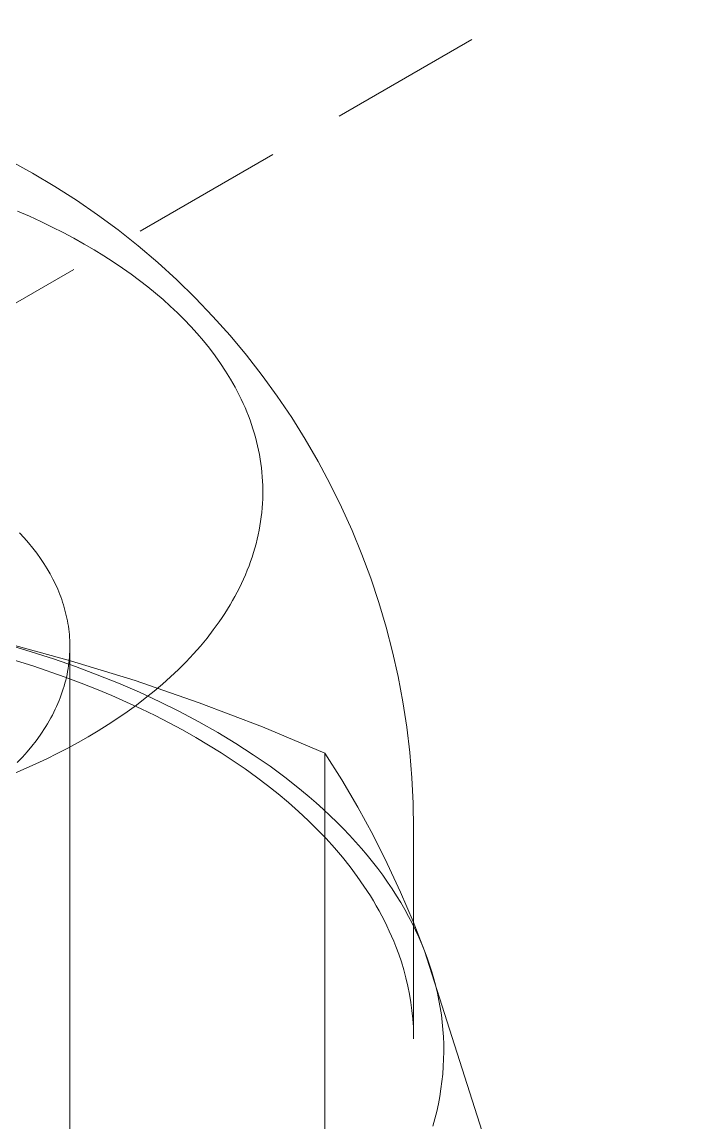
# Model space of a CAD drawing. Header units: millimetres. Extents: x -111 to 4919, y -143 to 3304.
# Drawn here: x 4657.86 to 4663.41, y 1568.42 to 1577.54 of the extents above; entities that cross this region are included whole.
import ezdxf

# ---------------------------------------------------------------- set-up
doc = ezdxf.new("R2010")
doc.units = ezdxf.units.MM
doc.linetypes.add('HIDDEN', pattern=[1.905, 1.27, -0.635])
doc.layers.add('ZANO_R', color=7, linetype='Continuous', lineweight=0)
doc.layers.add('ZANO_R_przerywana', color=7, linetype='HIDDEN', lineweight=0)

msp = doc.modelspace()

# ---------------------------------------------------------------- linework, layer by layer
at = {"layer": 'ZANO_R'}
for p, q in [((4660.3189, 1573.9001), (4660.4193, 1573.7125)), ((4659.8555, 1573.7742), (4659.8579, 1573.7374)), ((4659.8579, 1573.7374), (4659.8594, 1573.7005)), ((4659.8594, 1573.7005), (4659.8601, 1573.6635)), ((4659.8601, 1573.6635), (4659.86, 1573.6266)), ((4660.4193, 1573.7125), (4660.5133, 1573.5216)), ((4659.859, 1573.5895), (4659.8573, 1573.5524)), ((4659.86, 1573.6266), (4659.859, 1573.5895)), ((4659.8513, 1573.4782), (4659.847, 1573.4411)), ((4659.8547, 1573.5154), (4659.8513, 1573.4782)), ((4659.8573, 1573.5524), (4659.8547, 1573.5154)), ((4660.5133, 1573.5216), (4660.6008, 1573.3276)), ((4659.8419, 1573.404), (4659.836, 1573.3669)), ((4659.847, 1573.4411), (4659.8419, 1573.404)), ((4657.8815, 1573.2671), (4657.8429, 1573.309)), ((4659.8216, 1573.2928), (4659.8132, 1573.2558)), ((4659.8292, 1573.3299), (4659.8216, 1573.2928)), ((4659.836, 1573.3669), (4659.8292, 1573.3299)), ((4660.6008, 1573.3276), (4660.6816, 1573.1308)), ((4657.9181, 1573.2249), (4657.8815, 1573.2671)), ((4657.9527, 1573.1825), (4657.9181, 1573.2249)), ((4659.804, 1573.2189), (4659.7939, 1573.182)), ((4659.8132, 1573.2558), (4659.804, 1573.2189)), ((4657.9853, 1573.14), (4657.9527, 1573.1825)), ((4658.0159, 1573.0973), (4657.9853, 1573.14)), ((4659.7712, 1573.1084), (4659.7587, 1573.0717)), ((4659.783, 1573.1451), (4659.7712, 1573.1084)), ((4659.7939, 1573.182), (4659.783, 1573.1451)), ((4660.6816, 1573.1308), (4660.7552, 1572.9324)), ((4658.0446, 1573.0546), (4658.0159, 1573.0973)), ((4658.0713, 1573.0118), (4658.0446, 1573.0546)), ((4659.7453, 1573.0352), (4659.7311, 1572.9987)), ((4659.7587, 1573.0717), (4659.7453, 1573.0352)), ((4658.0962, 1572.9691), (4658.0713, 1573.0118)), ((4658.1191, 1572.9264), (4658.0962, 1572.9691)), ((4658.1402, 1572.8837), (4658.1191, 1572.9264)), ((4659.7003, 1572.9262), (4659.6836, 1572.8901)), ((4659.7161, 1572.9624), (4659.7003, 1572.9262)), ((4659.7311, 1572.9987), (4659.7161, 1572.9624)), ((4660.7552, 1572.9324), (4660.8222, 1572.7316)), ((4658.1594, 1572.8412), (4658.1402, 1572.8837)), ((4658.1768, 1572.7988), (4658.1594, 1572.8412)), ((4659.6662, 1572.8542), (4659.648, 1572.8184)), ((4659.6836, 1572.8901), (4659.6662, 1572.8542)), ((4658.1849, 1572.7775), (4658.1768, 1572.7988)), ((4658.1926, 1572.7562), (4658.1849, 1572.7775)), ((4658.1999, 1572.7346), (4658.1926, 1572.7562)), ((4659.6092, 1572.7473), (4659.5886, 1572.712)), ((4659.629, 1572.7828), (4659.6092, 1572.7473)), ((4659.648, 1572.8184), (4659.629, 1572.7828)), ((4658.2069, 1572.713), (4658.1999, 1572.7346)), ((4658.2134, 1572.6912), (4658.2069, 1572.713)), ((4658.2196, 1572.6692), (4658.2134, 1572.6912)), ((4658.2253, 1572.6472), (4658.2196, 1572.6692)), ((4659.5673, 1572.6769), (4659.5452, 1572.642)), ((4659.5886, 1572.712), (4659.5673, 1572.6769)), ((4660.8222, 1572.7316), (4660.8822, 1572.5287)), ((4658.2306, 1572.625), (4658.2253, 1572.6472)), ((4658.2355, 1572.6026), (4658.2306, 1572.625)), ((4658.24, 1572.5802), (4658.2355, 1572.6026)), ((4658.244, 1572.5576), (4658.24, 1572.5802)), ((4659.4988, 1572.5728), (4659.4494, 1572.5045)), ((4659.5224, 1572.6073), (4659.4988, 1572.5728)), ((4659.5452, 1572.642), (4659.5224, 1572.6073)), ((4658.2477, 1572.5349), (4658.244, 1572.5576)), ((4658.2508, 1572.5121), (4658.2477, 1572.5349)), ((4658.2535, 1572.4892), (4658.2508, 1572.5121)), ((4658.2558, 1572.4662), (4658.2535, 1572.4892)), ((4659.4494, 1572.5045), (4659.3971, 1572.4371)), ((4660.8822, 1572.5287), (4660.9354, 1572.3239)), ((4657.7251, 1572.3971), (4658.2664, 1572.2495)), ((4657.9391, 1572.3242), (4657.7516, 1572.3802)), ((4658.2576, 1572.4431), (4658.2558, 1572.4662)), ((4658.2589, 1572.4199), (4658.2576, 1572.4431)), ((4658.2598, 1572.3966), (4658.2589, 1572.4199)), ((4658.2601, 1572.3732), (4658.2598, 1572.3966)), ((4659.3971, 1572.4371), (4659.3421, 1572.3707)), ((4657.9538, 1572.2059), (4657.6795, 1572.2902)), ((4658.1245, 1572.2644), (4657.9391, 1572.3242)), ((4658.2567, 1572.2789), (4658.2583, 1572.3026)), ((4658.2583, 1572.3026), (4658.2594, 1572.3262)), ((4658.2594, 1572.3262), (4658.26, 1572.3498)), ((4658.26, 1572.3498), (4658.2601, 1572.3732)), ((4658.2601, 1572.3498), (4658.2601, 1564.0757)), ((4659.2843, 1572.3054), (4659.2239, 1572.2411)), ((4659.3421, 1572.3707), (4659.2843, 1572.3054)), ((4660.9354, 1572.3239), (4660.9816, 1572.1174)), ((4658.2217, 1572.1135), (4657.9538, 1572.2059)), ((4658.3072, 1572.2008), (4658.1245, 1572.2644)), ((4658.2453, 1572.1836), (4658.2489, 1572.2075)), ((4658.2489, 1572.2075), (4658.252, 1572.2314)), ((4658.252, 1572.2314), (4658.2546, 1572.2552)), ((4658.2546, 1572.2552), (4658.2567, 1572.2789)), ((4658.2664, 1572.2495), (4658.8027, 1572.0843)), ((4658.487, 1572.1334), (4658.3072, 1572.2008)), ((4659.2239, 1572.2411), (4659.1609, 1572.178)), ((4658.3526, 1572.0644), (4658.2217, 1572.1135)), ((4658.2256, 1572.0876), (4658.2313, 1572.1117)), ((4658.2313, 1572.1117), (4658.2365, 1572.1357)), ((4658.2365, 1572.1357), (4658.2412, 1572.1597)), ((4658.2412, 1572.1597), (4658.2453, 1572.1836)), ((4658.6635, 1572.0624), (4658.487, 1572.1334)), ((4659.0955, 1572.1161), (4659.0277, 1572.0554)), ((4659.1609, 1572.178), (4659.0955, 1572.1161)), ((4660.9816, 1572.1174), (4661.0208, 1571.9094)), ((4658.1974, 1571.9913), (4658.2052, 1572.0154)), ((4658.2052, 1572.0154), (4658.2125, 1572.0395)), ((4658.2125, 1572.0395), (4658.2193, 1572.0636)), ((4658.2193, 1572.0636), (4658.2256, 1572.0876)), ((4658.481, 1572.0136), (4658.3526, 1572.0644)), ((4658.6067, 1571.9612), (4658.481, 1572.0136)), ((4658.8364, 1571.9879), (4658.6635, 1572.0624)), ((4658.8027, 1572.0843), (4659.3333, 1571.9016)), ((4659.0277, 1572.0554), (4658.9577, 1571.9961)), ((4658.1705, 1571.9191), (4658.18, 1571.9432)), ((4658.18, 1571.9432), (4658.189, 1571.9672)), ((4658.189, 1571.9672), (4658.1974, 1571.9913)), ((4658.7298, 1571.9071), (4658.6067, 1571.9612)), ((4658.8855, 1571.938), (4658.8113, 1571.8813)), ((4659.0054, 1571.9098), (4658.8364, 1571.9879)), ((4658.9577, 1571.9961), (4658.8855, 1571.938)), ((4658.1271, 1571.8231), (4658.1388, 1571.847)), ((4658.1388, 1571.847), (4658.1499, 1571.871)), ((4658.1499, 1571.871), (4658.1605, 1571.895)), ((4658.1605, 1571.895), (4658.1705, 1571.9191)), ((4658.8502, 1571.8515), (4658.7298, 1571.9071)), ((4658.8113, 1571.8813), (4658.7351, 1571.826)), ((4658.9679, 1571.7944), (4658.8502, 1571.8515)), ((4659.1702, 1571.8283), (4659.0054, 1571.9098)), ((4659.3333, 1571.9016), (4659.8576, 1571.7016)), ((4661.0208, 1571.9094), (4661.0529, 1571.7002)), ((4658.0749, 1571.7278), (4658.0888, 1571.7515)), ((4658.0888, 1571.7515), (4658.1021, 1571.7753)), ((4658.1021, 1571.7753), (4658.1149, 1571.7992)), ((4658.1149, 1571.7992), (4658.1271, 1571.8231)), ((4658.657, 1571.7721), (4658.5772, 1571.7196)), ((4658.7351, 1571.826), (4658.657, 1571.7721)), ((4659.0828, 1571.7357), (4658.9679, 1571.7944)), ((4659.3305, 1571.7435), (4659.1702, 1571.8283)), ((4659.4859, 1571.6556), (4659.3305, 1571.7435)), ((4658.014, 1571.6336), (4658.0301, 1571.657)), ((4658.0301, 1571.657), (4658.0456, 1571.6805)), ((4658.0456, 1571.6805), (4658.0605, 1571.7041)), ((4658.0605, 1571.7041), (4658.0749, 1571.7278)), ((4658.4958, 1571.6686), (4658.4129, 1571.6191)), ((4658.5772, 1571.7196), (4658.4958, 1571.6686)), ((4659.195, 1571.6755), (4659.0828, 1571.7357)), ((4659.3043, 1571.6139), (4659.195, 1571.6755)), ((4659.6362, 1571.5647), (4659.4859, 1571.6556)), ((4659.8576, 1571.7016), (4660.375, 1571.4845)), ((4661.0529, 1571.7002), (4661.0779, 1571.4901)), ((4657.9445, 1571.5409), (4657.9804, 1571.587)), ((4657.9804, 1571.587), (4658.014, 1571.6336)), ((4658.3285, 1571.5711), (4658.2429, 1571.5245)), ((4658.4129, 1571.6191), (4658.3285, 1571.5711)), ((4659.4108, 1571.5509), (4659.3043, 1571.6139)), ((4659.7811, 1571.471), (4659.6362, 1571.5647)), ((4657.8666, 1571.4501), (4657.9066, 1571.4952)), ((4657.9066, 1571.4952), (4657.9445, 1571.5409)), ((4658.156, 1571.4795), (4658.068, 1571.436)), ((4658.2429, 1571.5245), (4658.156, 1571.4795)), ((4659.5143, 1571.4866), (4659.4108, 1571.5509)), ((4659.615, 1571.4209), (4659.5143, 1571.4866)), ((4659.9205, 1571.3745), (4659.7811, 1571.471)), ((4660.375, 1571.4845), (4660.375, 1567.1253)), ((4660.375, 1571.4845), (4660.515, 1571.2621)), ((4661.0779, 1571.4901), (4661.0958, 1571.2792)), ((4657.9791, 1571.3941), (4657.7986, 1571.3147)), ((4657.8245, 1571.4055), (4657.8666, 1571.4501)), ((4658.068, 1571.436), (4657.9791, 1571.3941)), ((4659.7127, 1571.3539), (4659.615, 1571.4209)), ((4659.8075, 1571.2857), (4659.7127, 1571.3539)), ((4659.8992, 1571.2162), (4659.8075, 1571.2857)), ((4660.054, 1571.2755), (4659.9205, 1571.3745)), ((4659.9878, 1571.1456), (4659.8992, 1571.2162)), ((4660.1816, 1571.1742), (4660.054, 1571.2755)), ((4660.515, 1571.2621), (4660.6478, 1571.0354)), ((4661.0958, 1571.2792), (4661.1066, 1571.0679)), ((4660.0733, 1571.0738), (4659.9878, 1571.1456)), ((4660.243, 1571.1227), (4660.1816, 1571.1742)), ((4660.3029, 1571.0707), (4660.243, 1571.1227)), ((4660.1558, 1571.0008), (4660.0733, 1571.0738)), ((4660.3612, 1571.0182), (4660.3029, 1571.0707)), ((4660.4179, 1570.9652), (4660.3612, 1571.0182)), ((4660.6478, 1571.0354), (4660.7734, 1570.8046)), ((4661.1066, 1571.0679), (4661.1101, 1570.8563)), ((4660.235, 1570.9268), (4660.1558, 1571.0008)), ((4660.3111, 1570.8518), (4660.235, 1570.9268)), ((4660.473, 1570.9118), (4660.4179, 1570.9652)), ((4660.3839, 1570.7757), (4660.3111, 1570.8518)), ((4660.5264, 1570.858), (4660.473, 1570.9118)), ((4660.5782, 1570.8037), (4660.5264, 1570.858)), ((4661.1101, 1570.8563), (4661.1101, 1569.1172)), ((4660.4535, 1570.6987), (4660.3839, 1570.7757)), ((4660.6283, 1570.7491), (4660.5782, 1570.8037)), ((4660.6768, 1570.6942), (4660.6283, 1570.7491)), ((4660.7734, 1570.8046), (4660.8916, 1570.5699)), ((4660.5198, 1570.6207), (4660.4535, 1570.6987)), ((4660.7236, 1570.6389), (4660.6768, 1570.6942)), ((4660.5827, 1570.5419), (4660.5198, 1570.6207)), ((4660.7686, 1570.5833), (4660.7236, 1570.6389)), ((4660.812, 1570.5275), (4660.7686, 1570.5833)), ((4660.8916, 1570.5699), (4661.0023, 1570.3315)), ((4660.6423, 1570.4621), (4660.5827, 1570.5419)), ((4660.8538, 1570.4714), (4660.812, 1570.5275)), ((4660.8938, 1570.4151), (4660.8538, 1570.4714)), ((4660.6985, 1570.3816), (4660.6423, 1570.4621)), ((4660.7512, 1570.3002), (4660.6985, 1570.3816)), ((4660.9321, 1570.3585), (4660.8938, 1570.4151)), ((4660.7763, 1570.2592), (4660.7512, 1570.3002)), ((4660.9687, 1570.3018), (4660.9321, 1570.3585)), ((4661.0036, 1570.245), (4660.9687, 1570.3018)), ((4661.0023, 1570.3315), (4661.1054, 1570.0898)), ((4660.8005, 1570.2181), (4660.7763, 1570.2592)), ((4660.8238, 1570.1768), (4660.8005, 1570.2181)), ((4661.0368, 1570.188), (4661.0036, 1570.245)), ((4660.8463, 1570.1353), (4660.8238, 1570.1768)), ((4660.8678, 1570.0936), (4660.8463, 1570.1353)), ((4661.0683, 1570.131), (4661.0368, 1570.188)), ((4661.0982, 1570.0738), (4661.0683, 1570.131)), ((4660.8885, 1570.0517), (4660.8678, 1570.0936)), ((4660.9083, 1570.0097), (4660.8885, 1570.0517)), ((4660.9272, 1569.9676), (4660.9083, 1570.0097)), ((4661.1263, 1570.0166), (4661.0982, 1570.0738)), ((4661.1054, 1570.0898), (4661.2008, 1569.845)), ((4661.1528, 1569.9594), (4661.1263, 1570.0166)), ((4660.9452, 1569.9252), (4660.9272, 1569.9676)), ((4660.9622, 1569.8828), (4660.9452, 1569.9252)), ((4661.1777, 1569.9022), (4661.1528, 1569.9594)), ((4660.9865, 1569.8184), (4660.9622, 1569.8828)), ((4661.2008, 1569.845), (4661.1777, 1569.9022)), ((4661.2008, 1569.845), (4662.0266, 1567.2574)), ((4661.2224, 1569.7876), (4661.2008, 1569.845)), ((4661.0087, 1569.7533), (4660.9865, 1569.8184)), ((4661.0288, 1569.6874), (4661.0087, 1569.7533)), ((4661.2426, 1569.7297), (4661.2224, 1569.7876)), ((4661.0466, 1569.621), (4661.0288, 1569.6874)), ((4661.2612, 1569.6715), (4661.2426, 1569.7297)), ((4661.2783, 1569.6128), (4661.2612, 1569.6715)), ((4661.0624, 1569.554), (4661.0466, 1569.621)), ((4661.0759, 1569.4865), (4661.0624, 1569.554)), ((4661.2938, 1569.5538), (4661.2783, 1569.6128)), ((4661.3078, 1569.4945), (4661.2938, 1569.5538)), ((4661.0872, 1569.4187), (4661.0759, 1569.4865)), ((4661.3202, 1569.4348), (4661.3078, 1569.4945)), ((4661.0963, 1569.3505), (4661.0872, 1569.4187)), ((4661.3309, 1569.3748), (4661.3202, 1569.4348)), ((4661.34, 1569.3145), (4661.3309, 1569.3748)), ((4661.1032, 1569.282), (4661.0963, 1569.3505)), ((4661.1078, 1569.2134), (4661.1032, 1569.282)), ((4661.3474, 1569.254), (4661.34, 1569.3145)), ((4661.3532, 1569.1932), (4661.3474, 1569.254)), ((4661.3572, 1569.1322), (4661.3532, 1569.1932)), ((4661.3595, 1569.071), (4661.3572, 1569.1322)), ((4661.359, 1568.9481), (4661.3601, 1569.0096)), ((4661.3601, 1569.0096), (4661.3595, 1569.071)), ((4661.3561, 1568.8865), (4661.359, 1568.9481)), ((4661.345, 1568.7629), (4661.3514, 1568.8247)), ((4661.3514, 1568.8247), (4661.3561, 1568.8865)), ((4661.3367, 1568.701), (4661.345, 1568.7629)), ((4661.3149, 1568.5772), (4661.3267, 1568.6391)), ((4661.3267, 1568.6391), (4661.3367, 1568.701)), ((4661.3013, 1568.5154), (4661.3149, 1568.5772)), ((4661.2859, 1568.4536), (4661.3013, 1568.5154)), ((4661.2687, 1568.3918), (4661.2859, 1568.4536))]:
    msp.add_line(p, q, dxfattribs=at)
at = {"layer": 'ZANO_R_przerywana'}
for p, q in [((4368.4819, 1408.1694), (4672.5378, 1583.7161)), ((4657.7647, 1576.3904), (4657.9514, 1576.2883)), ((4657.9514, 1576.2883), (4658.1346, 1576.1799)), ((4658.1346, 1576.1799), (4658.3139, 1576.0653)), ((4658.3139, 1576.0653), (4658.4892, 1575.9448)), ((4657.826, 1575.9744), (4657.9242, 1575.9315)), ((4658.4892, 1575.9448), (4658.6603, 1575.8183)), ((4657.9242, 1575.9315), (4658.02, 1575.8875)), ((4658.02, 1575.8875), (4658.1134, 1575.8425)), ((4658.1134, 1575.8425), (4658.2043, 1575.7964)), ((4658.2043, 1575.7964), (4658.2926, 1575.7494)), ((4658.6603, 1575.8183), (4658.827, 1575.686)), ((4658.2926, 1575.7494), (4658.3784, 1575.7015)), ((4658.3784, 1575.7015), (4658.4616, 1575.6528)), ((4658.827, 1575.686), (4658.9891, 1575.5482)), ((4658.4616, 1575.6528), (4658.5422, 1575.6034)), ((4658.5422, 1575.6034), (4658.6201, 1575.5532)), ((4658.6201, 1575.5532), (4658.6954, 1575.5024)), ((4658.6954, 1575.5024), (4658.7681, 1575.4511)), ((4658.9891, 1575.5482), (4659.1464, 1575.4049)), ((4658.7681, 1575.4511), (4658.8382, 1575.3992)), ((4658.8382, 1575.3992), (4658.9056, 1575.3468)), ((4659.1464, 1575.4049), (4659.2988, 1575.2564)), ((4658.9056, 1575.3468), (4658.9704, 1575.2941)), ((4658.9704, 1575.2941), (4659.0326, 1575.241)), ((4659.0326, 1575.241), (4659.0927, 1575.1872)), ((4659.2988, 1575.2564), (4659.446, 1575.1028)), ((4659.0927, 1575.1872), (4659.1512, 1575.1321)), ((4659.1512, 1575.1321), (4659.2081, 1575.0757)), ((4659.2081, 1575.0757), (4659.2633, 1575.0181)), ((4659.446, 1575.1028), (4659.5879, 1574.9442)), ((4659.2633, 1575.0181), (4659.3165, 1574.9594)), ((4659.3165, 1574.9594), (4659.3678, 1574.8994)), ((4659.5879, 1574.9442), (4659.7243, 1574.7809)), ((4659.3678, 1574.8994), (4659.4171, 1574.8384)), ((4659.4171, 1574.8384), (4659.4642, 1574.7761)), ((4659.4642, 1574.7761), (4659.5092, 1574.7128)), ((4659.7243, 1574.7809), (4659.8551, 1574.613)), ((4659.5092, 1574.7128), (4659.5517, 1574.6485)), ((4659.5517, 1574.6485), (4659.5919, 1574.5831)), ((4659.5919, 1574.5831), (4659.6111, 1574.5501)), ((4659.8551, 1574.613), (4659.9801, 1574.4408)), ((4659.6111, 1574.5501), (4659.6296, 1574.5168)), ((4659.6296, 1574.5168), (4659.6475, 1574.4833)), ((4659.6475, 1574.4833), (4659.6647, 1574.4495)), ((4659.6647, 1574.4495), (4659.6813, 1574.4156)), ((4659.6813, 1574.4156), (4659.6972, 1574.3814)), ((4659.9801, 1574.4408), (4660.0991, 1574.2645)), ((4659.6972, 1574.3814), (4659.7124, 1574.347)), ((4659.7124, 1574.347), (4659.7269, 1574.3124)), ((4659.7269, 1574.3124), (4659.7407, 1574.2776)), ((4659.7407, 1574.2776), (4659.7538, 1574.2426)), ((4659.7538, 1574.2426), (4659.7661, 1574.2075)), ((4659.7661, 1574.2075), (4659.7778, 1574.1721)), ((4660.0991, 1574.2645), (4660.2121, 1574.0842)), ((4659.7778, 1574.1721), (4659.7887, 1574.1366)), ((4659.7887, 1574.1366), (4659.7988, 1574.101)), ((4659.7988, 1574.101), (4659.8083, 1574.0652)), ((4659.8083, 1574.0652), (4659.8169, 1574.0292)), ((4659.8169, 1574.0292), (4659.8248, 1573.9931)), ((4660.2121, 1574.0842), (4660.3189, 1573.9001)), ((4659.8248, 1573.9931), (4659.8319, 1573.9569)), ((4659.8319, 1573.9569), (4659.8382, 1573.9206)), ((4659.8382, 1573.9206), (4659.8437, 1573.8841)), ((4659.8437, 1573.8841), (4659.8485, 1573.8476)), ((4659.8485, 1573.8476), (4659.8524, 1573.8109)), ((4659.8524, 1573.8109), (4659.8555, 1573.7742))]:
    msp.add_line(p, q, dxfattribs=at)

doc.saveas('drawing.dxf')
